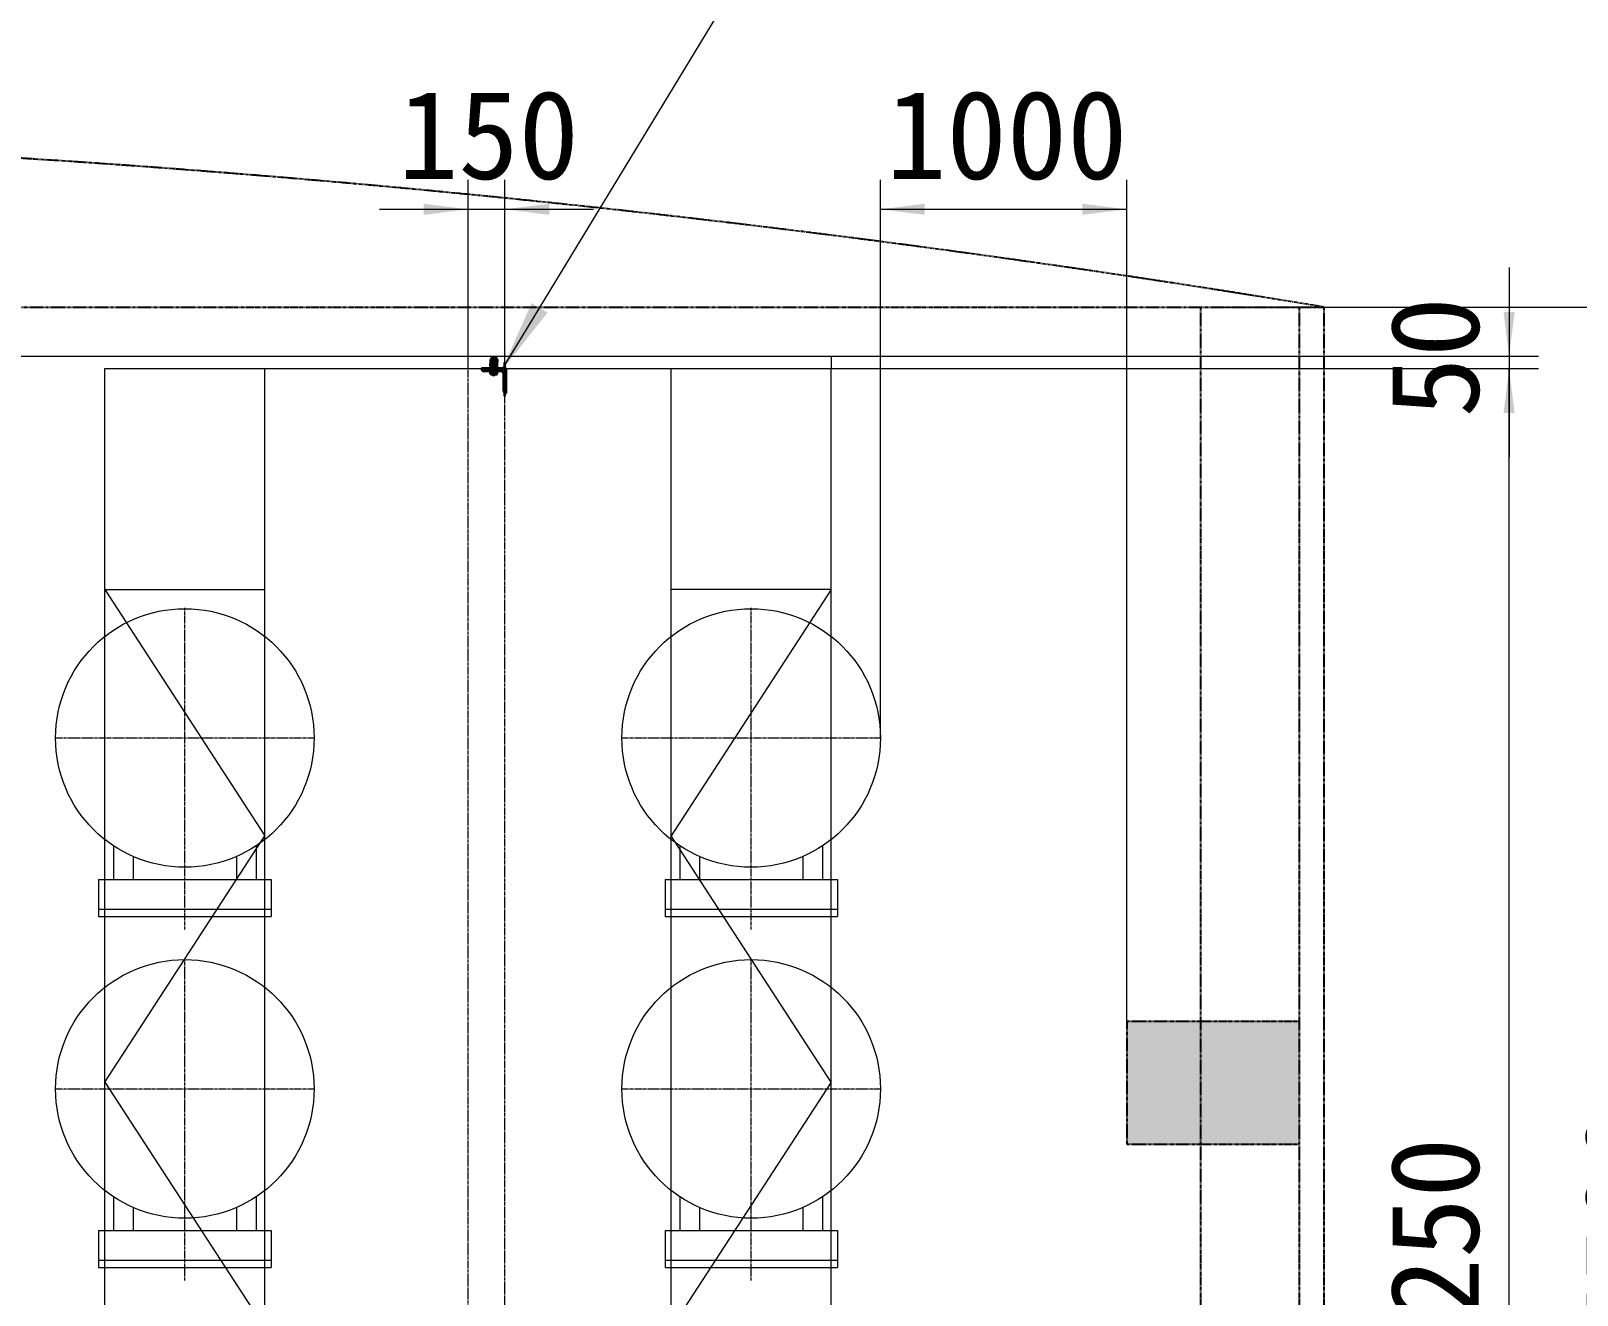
# Model space of a CAD drawing. Header units: millimetres. Extents: x -50460 to 50460, y -35640 to 35640.
# Drawn here: x 38396 to 44675, y 23952 to 29085 of the extents above; entities that cross this region are included whole.
import ezdxf

# ---------------------------------------------------------------- set-up
doc = ezdxf.new("R2010")
doc.units = ezdxf.units.MM
doc.linetypes.add('双点画线', pattern=[22, 12, -2, 2, -2, 2, -2])
doc.linetypes.add('点画线', pattern=[18, 12, -2, 2, -2])
doc.layers.get('0').update_dxf_attribs({"lineweight": 35})
for name, color, linetype, lineweight in [('7', 30, '双点画线', 18), ('EB0', 7, 'Continuous', 15), ('中心线层', 1, '点画线', 18), ('尺寸线层', 4, 'Continuous', 18), ('细实线层', 3, 'Continuous', 18)]:
    doc.layers.add(name, color=color, linetype=linetype, lineweight=lineweight)
doc.styles.get("Standard").update_dxf_attribs({"font": ''})
doc.styles.get('Standard').set_extended_font_data('宋体')
doc.dimstyles.new('AM_DEMATIC$0', dxfattribs={"dimscale": 120, "dimtxt": 3, "dimasz": 1.5, "dimexe": 1, "dimexo": 0, "dimgap": 1, "dimtad": 1, "dimdsep": 46, "dimtxsty": 'Standard', "dimblk": '_CAXARROW', "dimcen": 0, "dimdle": 3, "dimclrd": 256, "dimclre": 256, "dimclrt": 2, "dimadec": 0, "dimazin": 2, "dimtfac": 0.707107, "dimtdec": 3, "dimtmove": 0, "dimatfit": 3, "dimfxl": 1, "dimfrac": 2, "dimtolj": 1, "dimlwd": 18, "dimarcsym": 0})

# ---------------------------------------------------------------- blocks, each defined once
blk = doc.blocks.new('*X652')
at = {"layer": '尺寸线层', "linetype": 'Continuous', "lineweight": 18, "transparency": 16777216}
for points in [[(46079.8, 27964.4), (46057.3, 27784.4), (46102.3, 27784.4)], [(46079.8, 20264.4), (46057.3, 20444.4), (46102.3, 20444.4)]]:
    blk.add_hatch(color=256, dxfattribs=at).paths.add_polyline_path(points, flags=0)
at = {"layer": '尺寸线层', "transparency": 16777216}
for p, q in [((43226.1, 27964.4), (46199.8, 27964.4)), ((43226.1, 20264.4), (46199.8, 20264.4))]:
    blk.add_line(p, q, dxfattribs=at)
at = {"layer": '尺寸线层', "linetype": 'Continuous', "lineweight": 18, "transparency": 16777216}
blk.add_line((46079.8, 20264.4), (46079.8, 27964.4), dxfattribs=at)
at = {"layer": '尺寸线层', "color": 2, "transparency": 16777216, "insert": (45779.8, 24127.4), "char_height": 360, "width": 1932, "attachment_point": 5, "rotation": 90, "line_spacing_factor": 1.37}
blk.add_mtext('7700', dxfattribs=at)
blk = doc.blocks.new('_CAXARROW')
blk.add_hatch(color=0).paths.add_polyline_path([(0, 0), (-1, 0.125), (-1, -0.125)], flags=0)
blk = doc.blocks.new('*X654')
at = {"layer": '尺寸线层', "linetype": 'Continuous', "lineweight": 18, "transparency": 16777216}
for points in [[(45186.5, 27964.4), (45164, 27784.4), (45209, 27784.4)], [(45186.5, 20464.4), (45164, 20644.4), (45209, 20644.4)]]:
    blk.add_hatch(color=256, dxfattribs=at).paths.add_polyline_path(points, flags=0)
at = {"layer": '尺寸线层', "transparency": 16777216}
for p, q in [((43226.1, 27964.4), (45306.5, 27964.4)), ((43126.1, 20464.4), (45306.5, 20464.4))]:
    blk.add_line(p, q, dxfattribs=at)
at = {"layer": '尺寸线层', "linetype": 'Continuous', "lineweight": 18, "transparency": 16777216}
blk.add_line((45186.5, 20464.4), (45186.5, 27964.4), dxfattribs=at)
at = {"layer": '尺寸线层', "color": 2, "transparency": 16777216, "insert": (44886.5, 24227.4), "char_height": 360, "width": 1932, "attachment_point": 5, "rotation": 90, "line_spacing_factor": 1.37}
blk.add_mtext('7500', dxfattribs=at)
blk = doc.blocks.new('*X657')
at = {"layer": '7', "linetype": 'Continuous', "lineweight": 35}
for p, q in [((50, 0), (-50, 0)), ((14.7, 4.7), (-14.7, 4.7)), ((-14.7, 4.7), (-14.7, 2)), ((-14.7, 2), (14.7, 2)), ((-12.1, 38.3), (-13.9, 37.2)), ((-13.9, 37.2), (-13.9, 24.5)), ((-12.1, 23.5), (-13.9, 24.5)), ((-12.1, 23.5), (-13.9, 22.4)), ((-13.9, 9.7), (-13.9, 22.4)), ((-12.1, 8.7), (-13.9, 9.7)), ((-12.2, 8.7), (12.2, 8.7)), ((-12.2, 4.7), (-12.2, 8.7)), ((12.2, 4.7), (-12.2, 4.7)), ((-12.1, 38.3), (12.1, 38.3)), ((-12.1, 23.5), (12.1, 23.5)), ((-12.1, 23.5), (12.1, 23.5)), ((-12.1, 23.5), (12.1, 23.5)), ((-12.1, 23.5), (12.1, 23.5)), ((-12.1, 8.7), (12.1, 8.7)), ((-8, 46.1), (-6.8, 47.3)), ((-8, 46.1), (-8, 23.5)), ((-8, 46.1), (8, 46.1)), ((-8, 2), (-8, -12.7)), ((-6.9, 37.2), (-6.9, 24.5)), ((-6.9, 9.7), (-6.9, 22.4)), ((-6.8, 47.3), (-6.8, 23.5)), ((-6.8, 47.3), (6.8, 47.3)), ((-6.8, 2), (-6.8, -12.7)), ((-1.1, 4.7), (0, 8.7)), ((0, -31.1), (0, 52.1)), ((0, 4.7), (1.1, 8.7)), ((6.8, 47.3), (6.8, 23.5)), ((6.8, 47.3), (8, 46.1)), ((6.8, 2), (6.8, -12.7)), ((6.9, 37.2), (6.9, 24.5)), ((6.9, 9.7), (6.9, 22.4)), ((8, 46.1), (8, 23.5)), ((8, 2), (8, -12.7)), ((12.1, 38.3), (13.9, 37.2)), ((12.1, 23.5), (13.9, 24.5)), ((12.1, 23.5), (13.9, 22.4)), ((12.1, 8.7), (13.9, 9.7)), ((12.2, 8.7), (12.2, 4.7)), ((13.9, 37.2), (13.9, 24.5)), ((13.9, 9.7), (13.9, 22.4)), ((14.7, 2), (14.7, 4.7)), ((50, -100), (50, 0)), ((30, -10), (-40, -10)), ((14.7, -10), (-14.7, -10)), ((-14.7, -10), (-14.7, -12.7)), ((-14.7, -12.7), (14.7, -12.7)), ((-11.6, -12.7), (-13.4, -13.7)), ((-13.4, -21.6), (-13.4, -13.7)), ((-11.6, -22.7), (-13.4, -21.6)), ((-11.6, -12.7), (11.6, -12.7)), ((-11.6, -22.7), (11.6, -22.7)), ((-6.4, -21.6), (-6.4, -13.7)), ((6.4, -21.6), (6.4, -13.7)), ((11.6, -12.7), (13.4, -13.7)), ((11.6, -22.7), (13.4, -21.6)), ((13.4, -21.6), (13.4, -13.7)), ((14.7, -12.7), (14.7, -10)), ((40, -90), (40, -20))]:
    blk.add_line(p, q, dxfattribs=at)
for centre, radius, start, end in [((-40, 0), 10, 180, 270), ((-10.4, 31.9), 6.38, 57.13277, 122.86723), ((-10.4, 29.8), 6.38, 237.13277, 302.86723), ((-10.4, 17.1), 6.38, 57.13277, 122.86723), ((-10.4, 15), 6.38, 237.13277, 302.86723), ((0, 14.3), 24, 73.22135, 106.77865), ((0, 47.5), 24, 253.22135, 286.77865), ((0, -0.5), 24, 73.22135, 106.77865), ((0, 32.7), 24, 253.22135, 286.77865), ((10.4, 31.9), 6.38, 57.13277, 122.86723), ((10.4, 29.8), 6.38, 237.13277, 302.86723), ((10.4, 17.1), 6.38, 57.13277, 122.86723), ((10.4, 15), 6.38, 237.13277, 302.86723), ((-9.9, -19), 6.38, 57.13277, 122.86723), ((-9.9, -16.3), 6.38, 237.13277, 302.86723), ((0, -33.5), 20.8, 71.98826, 108.01174), ((0, -1.8), 20.8, 251.98826, 288.01174), ((9.9, -19), 6.38, 57.13277, 122.86723), ((9.9, -16.3), 6.38, 237.13277, 302.86723), ((30, -20), 10, 0, 90), ((50, -90), 10, 180, 270)]:
    blk.add_arc(centre, radius, start, end, dxfattribs=at)
at = {"layer": '中心线层', "linetype": 'Continuous', "lineweight": 35}
blk.add_line((45, -112.5), (45, 24.1), dxfattribs=at)
blk = doc.blocks.new('*X655')
at = {"layer": '中心线层', "linetype": '点画线', "lineweight": 18}
blk.add_line((0, 162.5), (0, 7150), dxfattribs=at)
at = {"layer": '尺寸线层'}
blk.add_blockref('*X657', (-45, 7250), dxfattribs=at)
blk = doc.blocks.new('*X695')
at = {"layer": 'EB0'}
for p, q in [((-580, -55.3), (-580, -192.7)), ((0, -55.3), (0, -192.7)), ((-500, -98.9), (-500, -192.7)), ((-80, -98.9), (-80, -192.7)), ((-640, -192.7), (-640, -342.7)), ((-640, -192.7), (60, -192.7)), ((60, -192.7), (60, -342.7)), ((-640, -312.7), (60, -312.7)), ((-640, -342.7), (60, -342.7))]:
    blk.add_line(p, q, dxfattribs=at)
at = {"layer": '中心线层', "linetype": '点画线', "lineweight": 18}
for p, q in [((-290, -395), (-290, 910.3)), ((-818, 382.3), (238, 382.3))]:
    blk.add_line(p, q, dxfattribs=at)
at = {"layer": '细实线层'}
blk.add_circle((-290, 382.3), 525, dxfattribs=at)
blk = doc.blocks.new('*X696')
at = {"layer": 'EB0'}
for p, q in [((-580, -55.3), (-580, -192.7)), ((0, -55.3), (0, -192.7)), ((-500, -98.9), (-500, -192.7)), ((-80, -98.9), (-80, -192.7)), ((-640, -192.7), (-640, -342.7)), ((-640, -192.7), (60, -192.7)), ((60, -192.7), (60, -342.7)), ((-640, -312.7), (60, -312.7)), ((-640, -342.7), (60, -342.7))]:
    blk.add_line(p, q, dxfattribs=at)
at = {"layer": '中心线层', "linetype": '点画线', "lineweight": 18}
for p, q in [((-290, -395), (-290, 910.3)), ((-818, 382.3), (238, 382.3))]:
    blk.add_line(p, q, dxfattribs=at)
at = {"layer": '细实线层'}
blk.add_circle((-290, 382.3), 525, dxfattribs=at)
blk = doc.blocks.new('*X699')
at = {"layer": 'EB0'}
for p, q in [((-580, -55.3), (-580, -192.7)), ((0, -55.3), (0, -192.7)), ((-500, -98.9), (-500, -192.7)), ((-80, -98.9), (-80, -192.7)), ((-640, -192.7), (-640, -342.7)), ((-640, -192.7), (60, -192.7)), ((60, -192.7), (60, -342.7)), ((-640, -312.7), (60, -312.7)), ((-640, -342.7), (60, -342.7))]:
    blk.add_line(p, q, dxfattribs=at)
at = {"layer": '中心线层', "linetype": '点画线', "lineweight": 18}
for p, q in [((-290, -395), (-290, 910.3)), ((-818, 382.3), (238, 382.3))]:
    blk.add_line(p, q, dxfattribs=at)
at = {"layer": '细实线层'}
blk.add_circle((-290, 382.3), 525, dxfattribs=at)
blk = doc.blocks.new('*X700')
at = {"layer": 'EB0'}
for p, q in [((-580, -55.3), (-580, -192.7)), ((0, -55.3), (0, -192.7)), ((-500, -98.9), (-500, -192.7)), ((-80, -98.9), (-80, -192.7)), ((-640, -192.7), (-640, -342.7)), ((-640, -192.7), (60, -192.7)), ((60, -192.7), (60, -342.7)), ((-640, -312.7), (60, -312.7)), ((-640, -342.7), (60, -342.7))]:
    blk.add_line(p, q, dxfattribs=at)
at = {"layer": '中心线层', "linetype": '点画线', "lineweight": 18}
for p, q in [((-290, -395), (-290, 910.3)), ((-818, 382.3), (238, 382.3))]:
    blk.add_line(p, q, dxfattribs=at)
at = {"layer": '细实线层'}
blk.add_circle((-290, 382.3), 525, dxfattribs=at)
blk = doc.blocks.new('*X706')
at = {"layer": '尺寸线层', "linetype": 'Continuous', "lineweight": 18, "transparency": 16777216}
for points in [[(44398.9, 27714.4), (44376.4, 27534.4), (44421.4, 27534.4)], [(44398.9, 20464.4), (44376.4, 20644.4), (44421.4, 20644.4)]]:
    blk.add_hatch(color=256, dxfattribs=at).paths.add_polyline_path(points, flags=0)
at = {"layer": '尺寸线层', "transparency": 16777216}
for p, q in [((41646.1, 27714.4), (44518.9, 27714.4)), ((43126.1, 20464.4), (44518.9, 20464.4))]:
    blk.add_line(p, q, dxfattribs=at)
at = {"layer": '尺寸线层', "linetype": 'Continuous', "lineweight": 18, "transparency": 16777216}
blk.add_line((44398.9, 20464.4), (44398.9, 27714.4), dxfattribs=at)
at = {"layer": '尺寸线层', "color": 2, "transparency": 16777216, "insert": (44098.9, 24102.4), "char_height": 360, "width": 1932, "attachment_point": 5, "rotation": 90, "line_spacing_factor": 1.37}
blk.add_mtext('7250', dxfattribs=at)
blk = doc.blocks.new('*X707')
at = {"layer": '尺寸线层', "linetype": 'Continuous', "lineweight": 18, "transparency": 16777216}
for points in [[(44398.9, 27764.4), (44421.4, 27944.4), (44376.4, 27944.4)], [(44398.9, 27714.4), (44421.4, 27534.4), (44376.4, 27534.4)]]:
    blk.add_hatch(color=256, dxfattribs=at).paths.add_polyline_path(points, flags=0)
blk.add_line((44398.9, 28124.4), (44398.9, 27354.4), dxfattribs=at)
at = {"layer": '尺寸线层', "transparency": 16777216}
for p, q in [((41646.1, 27764.4), (44518.9, 27764.4)), ((41646.1, 27714.4), (44518.9, 27714.4))]:
    blk.add_line(p, q, dxfattribs=at)
at = {"layer": '尺寸线层', "color": 2, "transparency": 16777216, "insert": (44098.9, 27760.6), "char_height": 360, "width": 912, "attachment_point": 5, "rotation": 90, "line_spacing_factor": 1.37}
blk.add_mtext('50', dxfattribs=at)
blk = doc.blocks.new('*X711')
at = {"layer": '尺寸线层', "linetype": 'Continuous', "lineweight": 18, "transparency": 16777216}
for points in [[(40171.1, 28361.1), (39991.1, 28383.6), (39991.1, 28338.6)], [(40321.1, 28361.1), (40501.1, 28383.6), (40501.1, 28338.6)]]:
    blk.add_hatch(color=256, dxfattribs=at).paths.add_polyline_path(points, flags=0)
at = {"layer": '尺寸线层', "transparency": 16777216}
for p, q in [((40171.1, 27714.4), (40171.1, 28481.1)), ((40321.1, 27738.5), (40321.1, 28481.1))]:
    blk.add_line(p, q, dxfattribs=at)
at = {"layer": '尺寸线层', "linetype": 'Continuous', "lineweight": 18, "transparency": 16777216}
blk.add_line((39811.1, 28361.1), (40681.1, 28361.1), dxfattribs=at)
at = {"layer": '尺寸线层', "color": 2, "transparency": 16777216, "insert": (40254.2, 28661.1), "char_height": 360, "width": 1368, "attachment_point": 5, "line_spacing_factor": 1.37}
blk.add_mtext('150', dxfattribs=at)
blk = doc.blocks.new('*X727')
at = {"layer": '尺寸线层', "linetype": 'Continuous', "lineweight": 18, "transparency": 16777216}
for points in [[(41846.1, 28361.1), (42026.1, 28383.6), (42026.1, 28338.6)], [(42846.1, 28361.1), (42666.1, 28383.6), (42666.1, 28338.6)]]:
    blk.add_hatch(color=256, dxfattribs=at).paths.add_polyline_path(points, flags=0)
at = {"layer": '尺寸线层', "transparency": 16777216}
for p, q in [((41846.1, 26214.4), (41846.1, 28481.1)), ((42846.1, 25059.1), (42846.1, 28481.1))]:
    blk.add_line(p, q, dxfattribs=at)
at = {"layer": '尺寸线层', "linetype": 'Continuous', "lineweight": 18, "transparency": 16777216}
blk.add_line((41846.1, 28361.1), (42846.1, 28361.1), dxfattribs=at)
at = {"layer": '尺寸线层', "color": 2, "transparency": 16777216, "insert": (42359.1, 28661.1), "char_height": 360, "width": 1880, "attachment_point": 5, "line_spacing_factor": 1.37}
blk.add_mtext('1000', dxfattribs=at)
blk = doc.blocks.new('*X1092')
at = {"layer": '7', "linetype": '双点画线', "lineweight": 25}
h = blk.add_hatch(color=256, dxfattribs=at)
h.paths.add_polyline_path([(-8280, 4300), (-8280, 4615.5), (-8280, 4800), (-8000, 4800), (-8000, 4300)], flags=0)
h.paths.add_polyline_path([(8000, 4300), (8000, 4571.9), (8000, 4800), (8300, 4800), (8300, 4300)], flags=0)
h.paths.add_polyline_path([(8300, 4300), (8300, 4637.3), (8300, 4800), (8700, 4800), (8700, 4300)], flags=0)
for p, q in [((-8380, 7700), (8800, 7700)), ((8300, 7700), (8300, 0)), ((8700, 7700), (8700, 0)), ((8800, 7700), (8800, 0)), ((8000, 4800), (8000, 4300)), ((8000, 4800), (8700, 4800)), ((8000, 4300), (8700, 4300))]:
    blk.add_line(p, q, dxfattribs=at)
blk.add_open_spline([(8800, 7700), (5896.6, 8179.3), (138.5, 8650.4), (-5614, 8156.9), (-8380, 7700)], degree=3, knots=[0, 0, 0, 0, 39080.357816, 76311.847419, 76311.847419, 76311.847419, 76311.847419], dxfattribs=at)
blk = doc.blocks.new('*X1177')
at = {"layer": '尺寸线层'}
blk.add_hatch(color=256, dxfattribs=at).paths.add_polyline_path([(40306.1, 27704.4), (40429.7, 27980.4), (40493.8, 27941.4)], flags=0)
for p, q in [((40306.1, 27704.4), (42381, 31122.5)), ((42381, 31122.5), (47499.6, 31122.5))]:
    blk.add_line(p, q, dxfattribs=at)
at = {"layer": '尺寸线层', "color": 2, "attachment_point": 5, "line_spacing_factor": 1.37}
for s, insert, char_height, width in [('天轨角钢100*100*10', (44956.4, 31639.5), 404.578, 10231.331), ('注意方向（如图示）', (45104.8, 30607.8), 404.58, 9660.427)]:
    blk.add_mtext(s, dxfattribs=dict(at, insert=insert, char_height=char_height, width=width))

msp = doc.modelspace()

# ---------------------------------------------------------------- linework, layer by layer
at = {"layer": '中心线层', "linetype": '点画线', "lineweight": 18}
msp.add_line((40171.063, 20461.445), (40171.063, 27717.445), dxfattribs=at)
at = {"layer": '尺寸线层'}
for p, q in [((28046.063, 27764.445), (41646.063, 27764.445)), ((41646.063, 27764.445), (41646.063, 27714.445)), ((38696.063, 20464.445), (38696.063, 27714.445)), ((38696.063, 27714.445), (41646.063, 27714.445)), ((39346.063, 20464.445), (39346.063, 27714.445)), ((40996.063, 20464.445), (40996.063, 27714.445)), ((41646.063, 20464.445), (41646.063, 27714.445)), ((38696.063, 26817.493), (39346.063, 25817.493)), ((38696.063, 26817.493), (39346.063, 26817.493)), ((41646.063, 26817.493), (40996.063, 25817.493)), ((41646.063, 26817.493), (40996.063, 26817.493)), ((38696.063, 24817.493), (39346.063, 25817.493)), ((41646.063, 24817.493), (40996.063, 25817.493)), ((38696.063, 24817.493), (39346.063, 23817.493)), ((41646.063, 24817.493), (40996.063, 23817.493))]:
    msp.add_line(p, q, dxfattribs=at)

# ---------------------------------------------------------------- block references
for name, p in [('*X1177', (0, 0)), ('*X1092', (34846.063, 20264.445)), ('*X655', (40321.063, 20464.445)), ('*X696', (39311.063, 25832.136)), ('*X700', (41611.063, 25832.136)), ('*X695', (39311.063, 24407.136)), ('*X699', (41611.063, 24407.136))]:
    msp.add_blockref(name, p, dxfattribs=at)

# ---------------------------------------------------------------- dimensions: what is measured, and where the dimension line sits
dim = msp.add_linear_dim(base=(40321.063, 28361.053), p1=(40171.063, 27714.445), p2=(40321.063, 27738.535), dimstyle='AM_DEMATIC$0', override={"dimsah": 1, "dimtfill": 1, "dimtzin": 8}, dxfattribs=at)
dim.commit()
dim.dimension.update_dxf_attribs({"geometry": '*X711', "text_midpoint": (40241.222, 28361.053), "dimtype": 160})
dim = msp.add_linear_dim(base=(42846.063, 28361.053), p1=(41846.063, 26214.445), p2=(42846.063, 25059.129), dimstyle='AM_DEMATIC$0', override={"dimsah": 1, "dimtfill": 1, "dimtzin": 8}, dxfattribs=at)
dim.commit()
dim.dimension.update_dxf_attribs({"geometry": '*X727', "text_midpoint": (42346.063, 28361.053)})
dim = msp.add_linear_dim(base=(44398.879, 27714.445), p1=(41646.063, 27764.445), p2=(41646.063, 27714.445), angle=270, dimstyle='AM_DEMATIC$0', override={"dimsah": 1, "dimtfill": 1, "dimtzin": 8}, dxfattribs=at)
dim.commit()
dim.dimension.update_dxf_attribs({"geometry": '*X707', "text_midpoint": (44398.879, 27747.551), "dimtype": 160})
for base, p1, p2, picture, middle in [((45186.456, 27964.445), (43126.063, 20464.445), (43226.063, 27964.445), '*X654', (45186.456, 24214.445)), ((46079.844, 27964.445), (43226.063, 20264.445), (43226.063, 27964.445), '*X652', (46079.844, 24114.445)), ((44398.879, 27714.445), (43126.063, 20464.445), (41646.063, 27714.445), '*X706', (44398.879, 24089.445))]:
    dim = msp.add_linear_dim(base=base, p1=p1, p2=p2, angle=90, dimstyle='AM_DEMATIC$0', override={"dimsah": 1, "dimtfill": 1, "dimtzin": 8}, dxfattribs=at)
    dim.commit()
    dim.dimension.update_dxf_attribs({"geometry": picture, "text_midpoint": middle})

doc.saveas('drawing.dxf')
